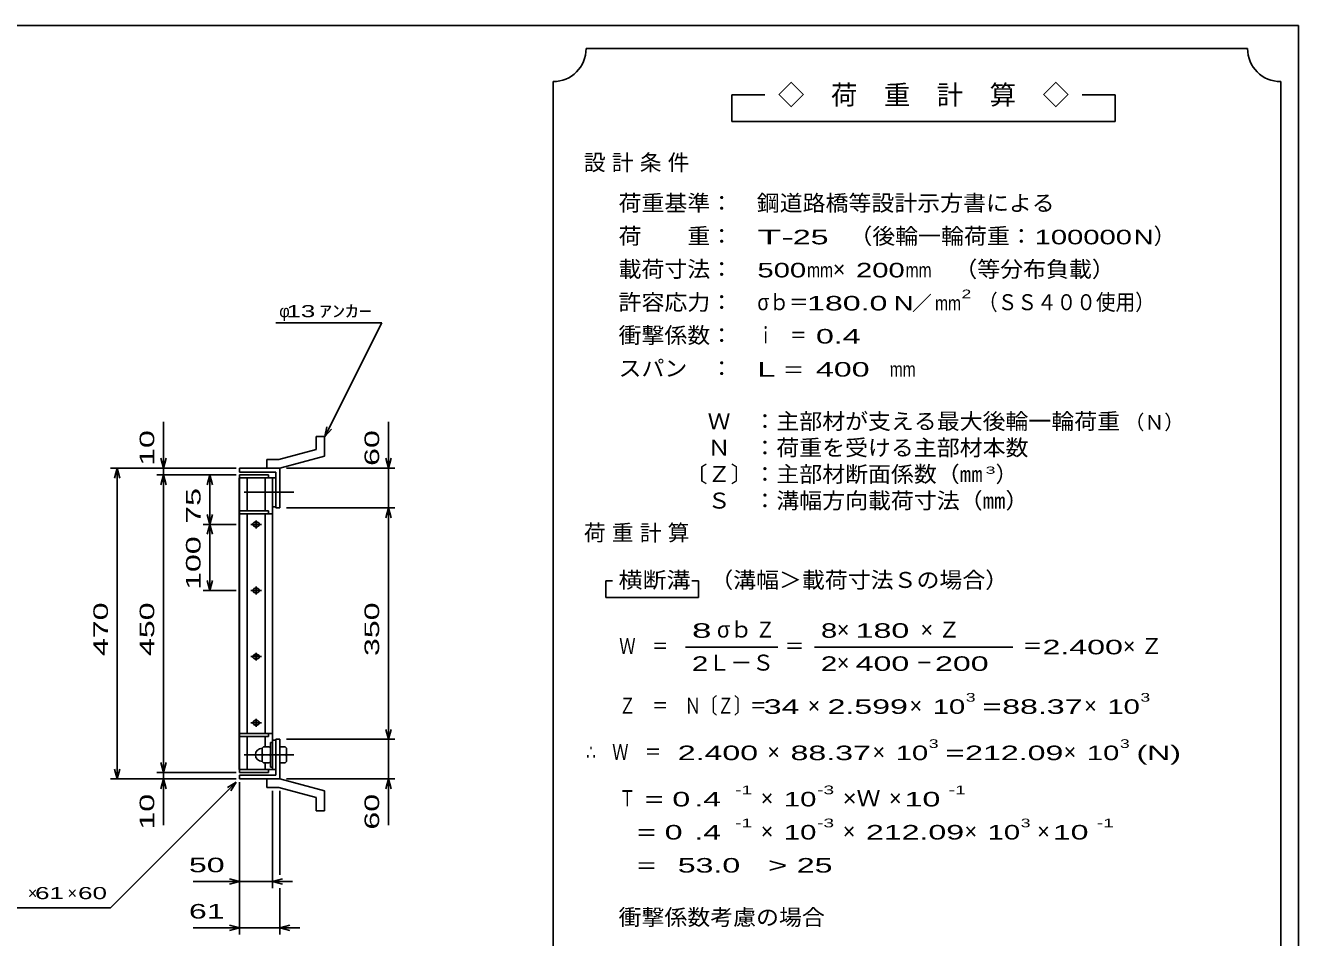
# Model space of a CAD drawing. Units: millimetres, scale not verified. Extents: x -1820 to 1731, y -1282 to 1054.
# Drawn here: x -194 to 1731, y -326 to 1054 of the extents above; entities that cross this region are included whole.
import ezdxf
from ezdxf.enums import TextEntityAlignment as Align

# ---------------------------------------------------------------- set-up
doc = ezdxf.new("R2010")
doc.units = ezdxf.units.MM
doc.header["$LTSCALE"] = 10
doc.linetypes.add('CHAIN', pattern=[18.5, 12, -1.5, 3.5, -1.5])
for name, color, linetype, lineweight in [('0_2', 150, 'Continuous', 25), ('16', 3, 'Continuous', 25), ('19', 6, 'Continuous', 25), ('22', 4, 'Continuous', 25), ('24', 2, 'Continuous', 25)]:
    doc.layers.add(name, color=color, linetype=linetype, lineweight=lineweight)
doc.styles.add('ベクトル', font='')
doc.styles.get('ベクトル').set_extended_font_data('ベクトル')

msp = doc.modelspace()

# ---------------------------------------------------------------- linework, layer by layer
at = {"layer": '0_2'}
for p, q in [((-1729, 1053.5), (1731, 1053.5)), ((1731, 1053.5), (1731, -1146.5))]:
    msp.add_line(p, q, dxfattribs=at)
at = {"layer": '16'}
for p, q in [((129.3, -71.5), (129.3, 369.5)), ((129.3, 369.5), (130, 369.5)), ((174, 374), (130, 374)), ((130, 374), (130, 369.5)), ((130, 369.5), (174, 369.5)), ((130, -71.5), (130, 369.5)), ((130, 369.5), (180, 369.5)), ((141.5, 319.5), (141.5, 369.5)), ((168.5, 319.5), (168.5, 369.5)), ((174, 369.5), (174, 374)), ((180, -71.5), (180, 369.5)), ((180, 369.5), (185, 369.5)), ((185, 325.5), (185, 369.5)), ((130, 319.5), (130, 315)), ((174, 319.5), (130, 319.5)), ((130, 315), (180, 315)), ((141.5, -17), (141.5, 315)), ((168.5, -17), (168.5, 315)), ((174, 315), (174, 319.5)), ((180, 325.5), (185, 325.5)), ((147, 299), (163, 299)), ((153, 302), (157, 302)), ((153, 296), (157, 296)), ((155, 293), (155, 305)), ((147, 199), (163, 199)), ((153, 202), (157, 202)), ((153, 196), (157, 196)), ((155, 193), (155, 205)), ((147, 99), (163, 99)), ((153, 102), (157, 102)), ((155, 93), (155, 105)), ((153, 96), (157, 96)), ((153, 2), (157, 2)), ((155, -7), (155, 5)), ((130, -21.5), (130, -17)), ((130, -17), (180, -17)), ((147, -1), (163, -1)), ((153, -4), (157, -4)), ((174, -21.5), (174, -17)), ((130, -21.5), (174, -21.5)), ((141.5, -71.5), (141.5, -21.5)), ((166, -37.5), (164, -39.5)), ((166, -37.5), (175, -37.5)), ((168.5, -36.5), (168.5, -21.5)), ((177, -39.5), (175, -37.5)), ((177, -68), (177, -31)), ((177, -31), (180, -31)), ((180, -27.5), (185, -27.5)), ((180, -68), (180, -31)), ((185, -71.5), (185, -27.5)), ((164, -59.5), (164, -39.5)), ((166, -49.5), (164, -47.5)), ((166, -49.5), (164, -51.5)), ((166, -49.5), (175, -49.5)), ((175, -49.5), (177, -47.5)), ((177, -51.5), (175, -49.5)), ((129.3, -71.5), (130, -71.5)), ((130, -71.5), (174, -71.5)), ((130, -76), (130, -71.5)), ((130, -71.5), (180, -71.5)), ((174, -76), (130, -76)), ((164, -59.5), (166, -61.5)), ((166, -61.5), (175, -61.5)), ((168.5, -71.5), (168.5, -62.5)), ((174, -71.5), (174, -76)), ((175, -61.5), (177, -59.5)), ((177, -68), (180, -68)), ((180, -71.5), (185, -71.5))]:
    msp.add_line(p, q, dxfattribs=at)
at = {"layer": '16', "linetype": 'CHAIN'}
for p, q in [((137, 347.5), (212, 347.5)), ((137, -49.5), (212, -49.5))]:
    msp.add_line(p, q, dxfattribs=at)
at = {"layer": '16'}
for centre, radius, start, end in [((153, 299), 3, 90, 270), ((155, 299), 4, 46.6, 133.4), ((155, 299), 4, 226.6, 313.4), ((157, 299), 3, 270, 90), ((153, 199), 3, 90, 270), ((155, 199), 4, 46.6, 133.4), ((155, 199), 4, 226.6, 313.4), ((157, 199), 3, 270, 90), ((153, 99), 3, 90, 270), ((155, 99), 4, 46.6, 133.4), ((157, 99), 3, 270, 90), ((155, 99), 4, 226.6, 313.4), ((153, -1), 3, 90, 270), ((155, -1), 4, 46.6, 133.4), ((157, -1), 3, 270, 90), ((155, -1), 4, 226.6, 313.4), ((164, -49.5), 10, 90, 270)]:
    msp.add_arc(centre, radius, start, end, dxfattribs=at)
at = {"layer": '19'}
for p, q in [((245.6, 432.1), (258.6, 432.1)), ((245.6, 412.1), (245.6, 432.1)), ((258.6, 402.1), (258.6, 432.1)), ((245.6, 412.1), (189.3, 397)), ((171, 397), (189.3, 397)), ((171, 384), (171, 397)), ((191, 384), (258.6, 402.1)), ((130, 378), (130, 384)), ((130, 384), (191, 384)), ((185, 378), (130, 378)), ((171, 384), (191, 384)), ((185, 324), (185, 378)), ((191, 384), (191, 324)), ((191, 324), (185, 324)), ((191, -26), (185, -26)), ((185, -26), (185, -80)), ((191, -86), (191, -26)), ((199, -37.5), (191, -37.5)), ((191, -37.5), (191, -61.5)), ((201, -39.5), (199, -37.5)), ((191, -49.5), (199, -49.5)), ((201, -47.5), (199, -49.5)), ((199, -49.5), (201, -51.5)), ((201, -59.5), (201, -39.5)), ((191, -61.5), (199, -61.5)), ((199, -61.5), (201, -59.5)), ((130, -80), (130, -86)), ((185, -80), (130, -80)), ((130, -86), (191, -86)), ((171, -86), (191, -86)), ((171, -99), (171, -86)), ((191, -86), (258.6, -104.1)), ((171, -99), (189.3, -99)), ((245.6, -114.1), (189.3, -99)), ((245.6, -134.1), (245.6, -114.1)), ((258.6, -134.1), (258.6, -104.1)), ((245.6, -134.1), (258.6, -134.1))]:
    msp.add_line(p, q, dxfattribs=at)
at = {"layer": '22'}
for p, q in [((185, 604), (345, 604)), ((259, 432), (345, 604)), ((15, 384), (15, 454)), ((259, 432), (262, 446.6)), ((259, 432), (269, 443)), ((355, 384), (355, 454)), ((15, 384), (11, 399)), ((19, 399), (15, 384)), ((355, 384), (351, 399)), ((355, 384), (359, 399)), ((-65, 384), (125, 384)), ((-59, 369), (-55, 384)), ((-51, 369), (-55, 384)), ((-55, -86), (-55, 384)), ((125, 384), (5, 384)), ((5, 374), (125, 374)), ((11, 359), (15, 374)), ((15, 384), (15, 374)), ((19, 359), (15, 374)), ((15, -76), (15, 374)), ((125, 374), (75, 374)), ((85, 374), (81, 359)), ((89, 359), (85, 374)), ((85, 374), (85, 299)), ((201, 384), (365, 384)), ((355, 324), (355, 384)), ((85, 299), (81, 314)), ((89, 314), (85, 299)), ((201, 324), (365, 324)), ((351, 309), (355, 324)), ((359, 309), (355, 324)), ((355, -26), (355, 324)), ((75, 299), (125, 299)), ((85, 299), (81, 284)), ((89, 284), (85, 299)), ((85, 299), (85, 199)), ((85, 199), (81, 214)), ((89, 214), (85, 199)), ((75, 199), (125, 199)), ((355, -26), (351, -11)), ((355, -26), (359, -11)), ((201, -26), (365, -26)), ((355, -86), (355, -26)), ((-55, -86), (-59, -71)), ((-55, -86), (-51, -71)), ((5, -76), (125, -76)), ((15, -76), (11, -61)), ((15, -76), (19, -61)), ((15, -86), (15, -76)), ((-65, -86), (125, -86)), ((-65, -281), (125, -91)), ((5, -86), (125, -86)), ((11, -101), (15, -86)), ((19, -101), (15, -86)), ((15, -156), (15, -86)), ((112, -99), (125, -91)), ((117, -104), (125, -91)), ((130, -251), (130, -91)), ((130, -321), (130, -91)), ((201, -86), (365, -86)), ((351, -101), (355, -86)), ((359, -101), (355, -86)), ((355, -156), (355, -86)), ((180, -251), (180, -104)), ((191, -231), (191, -104)), ((60, -241), (130, -241)), ((130, -241), (115, -237)), ((115, -245), (130, -241)), ((130, -241), (180, -241)), ((180, -241), (195, -237)), ((195, -245), (180, -241)), ((180, -241), (210, -241)), ((191, -321), (191, -251)), ((-265, -281), (-65, -281)), ((130, -311), (115, -307)), ((191, -311), (206, -307)), ((60, -311), (130, -311)), ((115, -315), (130, -311)), ((130, -311), (191, -311)), ((206, -315), (191, -311)), ((191, -311), (221, -311))]:
    msp.add_line(p, q, dxfattribs=at)
at = {"layer": '24', "color": 4}
for p, q in [((1654, 1018.5), (654, 1018.5)), ((604, 968.5), (604, -581.5)), ((1704, -581.5), (1704, 968.5)), ((924, 948.5), (874, 948.5)), ((874, 948.5), (874, 908.5)), ((1454, 948.5), (1404, 948.5)), ((1454, 908.5), (1454, 948.5)), ((874, 908.5), (1454, 908.5)), ((694, 213.5), (684, 213.5)), ((684, 213.5), (684, 188.5)), ((824, 213.5), (814, 213.5)), ((824, 188.5), (824, 213.5)), ((684, 188.5), (824, 188.5)), ((804, 113.5), (944, 113.5)), ((999, 113.5), (1299, 113.5))]:
    msp.add_line(p, q, dxfattribs=at)
for centre, start, end in [((604, 1018.5), 270, 0), ((1704, 1018.5), 180, 270)]:
    msp.add_arc(centre, 50, start, end, dxfattribs=at)

# ---------------------------------------------------------------- texts
at = {"layer": '22', "color": 2, "style": 'ベクトル'}
for s, p in [('φ', (190, 621.5)), ('×', (-190, -258.5)), ('×', (-130, -258.5))]:
    msp.add_text(s, height=18.3, dxfattribs=at).set_placement(p, align=Align.MIDDLE_LEFT)
for s, height, width, p in [(' 13 ', 18.33, 1.6, (190, 621.5)), ('ｱﾝｶｰ', 18.33, 1.6, (250, 621.5)), (' 50 ', 21.99, 1.65, (40, -216)), (' 61 ', 18.33, 1.6, (-190, -258.5)), (' 60 ', 18.33, 1.6, (-125, -258.5)), (' 61 ', 21.99, 1.65, (40, -286))]:
    msp.add_text(s, height=height, dxfattribs=dict(at, width=width)).set_placement(p, align=Align.MIDDLE_LEFT)
at = {"layer": '22', "color": 2, "style": 'ベクトル', "width": 1.65}
for s, p in [(' 10 ', (-10, 374)), (' 60 ', (330, 374)), (' 75 ', (60, 286.5)), (' 100 ', (60, 186.5)), (' 470 ', (-80, 86.5)), (' 450 ', (-10, 86.5)), (' 350 ', (330, 86.5)), (' 10 ', (-10, -176)), (' 60 ', (330, -176))]:
    msp.add_text(s, height=21.99, rotation=90, dxfattribs=at).set_placement(p, align=Align.MIDDLE_LEFT)
at = {"layer": '24', "style": 'ベクトル'}
for s, height, p in [('◇\u3000荷\u3000重\u3000計\u3000算\u3000◇', 29.33, (944, 948.5)), ('）', 24.2, (1512, 735)), ('×', 24.2, (1027, 685)), ('／', 22, (1146.5, 633.5)), ('（Ｎ）', 21.99, (1468, 453.5)), ('）', 24.2, (1273, 375)), ('σｂ', 24.19, (852, 140)), ('×', 24.2, (1033, 140)), ('Ｌ－Ｓ', 24.19, (839, 90)), ('×', 24.2, (1033, 90)), ('×', 24.2, (989, 25)), ('×', 24.2, (1143, 25)), ('×', 24.2, (1407, 25)), ('×', 24.2, (928, -45)), ('×', 24.2, (1087, -45)), ('×', 24.2, (1376, -45)), ('×', 24.2, (918, -115)), ('×', 24.2, (1112, -115)), ('×', 24.2, (918, -165)), ('×', 24.2, (1042, -165)), ('×', 24.2, (1226, -165)), ('×', 24.2, (1336, -165))]:
    msp.add_text(s, height=height, dxfattribs=at).set_placement(p, align=Align.MIDDLE_LEFT)
for s, height, width, p in [('荷重基準：\u3000', 24.19, 1.05, (703, 785)), ('鋼道路橋等設計示方書による', 24.19, 1.05, (912, 785)), ('荷\u3000\u3000重：\u3000', 24.19, 1.05, (703, 735)), ('（後輪一輪荷重：', 24.19, 1.05, (1052, 735)), ('T-', 21.99, 2, (913, 733.5)), (' 25 ', 21.99, 1.65, (953, 733.5)), ('100000', 21.99, 1.5, (1332, 733.5)), ('N', 22, 1.4, (1482, 733.5)), ('載荷寸法：\u3000', 24.19, 1.05, (703, 685)), ('500', 21.99, 1.5, (913, 683.5)), ('200', 21.99, 1.5, (1062, 683.5)), ('\u3000（等分布負載）', 24.19, 1.05, (1176, 685)), ('mm', 21.99, 0.8, (988, 683.5)), ('mm', 21.99, 0.8, (1137, 683.5)), ('許容応力：\u3000', 24.19, 1.05, (703, 635)), ('σｂ＝', 24.19, 0.9, (913, 635)), ('180.0', 21.99, 1.65, (988, 633.5)), ('N', 22, 1.4, (1119, 633.5)), ('mm', 21.99, 0.8, (1181.5, 633.5)), ('2', 13.2, 1.5, (1221.5, 647.5)), ('（ＳＳ４００使用）', 24.19, 0.9, (1246.5, 635)), ('衝撃係数：\u3000', 24.19, 1.05, (703, 585)), ('ｉ\u3000＝', 24.19, 0.75, (913, 585)), (' 0.4', 21.99, 1.65, (988, 583.5)), ('スパン\u3000：\u3000', 24.19, 1.05, (703, 535)), ('L =', 21.99, 1.65, (913, 533.5)), (' 400 ', 21.99, 1.65, (988, 533.5)), ('mm', 21.99, 0.8, (1113, 533.5)), ('\u3000Ｗ\u3000：主部材が支える最大後輪一輪荷重', 24.19, 1.05, (803, 455)), ('\u3000Ｎ\u3000：荷重を受ける主部材本数', 24.19, 1.05, (803, 415)), ('〔Ｚ〕：主部材断面係数（㎜', 24.19, 1.05, (803, 375)), ('3', 11, 1.8, (1258, 381)), ('\u3000Ｓ\u3000：溝幅方向載荷寸法（㎜）', 24.19, 1.05, (803, 335)), ('\u3000（溝幅＞載荷寸法Ｓの場合）', 24.19, 1.05, (807, 215)), ('横断溝', 24.19, 1.1, (703, 215)), ('8', 22, 1.8, (814, 138.5)), ('Ｚ', 24.2, 0.9, (910, 140)), ('8', 22, 1.5, (1009, 138.5)), (' 180 ', 21.99, 1.65, (1048, 138.5)), ('Ｗ\u3000＝', 24.19, 0.75, (704, 115)), ('＝', 24.2, 0.9, (954, 115)), ('＝', 24.2, 0.9, (1314, 115)), ('2.400', 21.99, 1.65, (1344, 113.5)), ('2', 22, 1.5, (814, 88.5)), ('2', 22, 1.5, (1009, 88.5)), (' 400 ', 21.99, 1.65, (1048, 88.5)), (' 200 ', 21.99, 1.65, (1168, 88.5)), ('－', 24.2, 0.75, (1153, 90)), ('Ｚ\u3000＝\u3000Ｎ〔Ｚ〕＝', 24.19, 0.75, (704, 25)), ('3', 13.2, 1.5, (1228, 37.5)), ('3', 13.2, 1.5, (1492, 37.5)), (' 34 ', 21.99, 1.65, (909, 23.5)), ('2.599', 21.99, 1.65, (1019, 23.5)), ('10', 21.99, 1.5, (1178, 23.5)), ('=', 22, 1.7, (1253, 23.5)), ('88.37', 21.99, 1.65, (1283, 23.5)), ('10', 21.99, 1.5, (1442, 23.5)), ('∴\u3000Ｗ\u3000＝', 24.19, 0.75, (654, -45)), (' 2.400', 21.99, 1.65, (779, -46.5)), ('88.37', 21.99, 1.65, (963, -46.5)), ('10', 21.99, 1.5, (1122, -46.5)), ('3', 13.2, 1.5, (1172, -32.5)), ('212.09', 21.99, 1.65, (1227, -46.5)), ('10', 21.99, 1.5, (1411, -46.5)), ('3', 13.2, 1.5, (1461, -32.5)), ('(N)', 21.99, 1.65, (1486, -46.5)), ('=', 22, 1.7, (1197, -46.5)), ('-1', 13.2, 1.65, (879, -102.5)), ('-3', 13.2, 1.65, (1003, -102.5)), ('-1', 13.2, 1.65, (1202, -102.5)), ('Ｔ', 24.2, 0.75, (704, -115)), (' = 0', 21.99, 1.65, (729, -116.5)), (' .4 ', 21.99, 1.65, (804, -116.5)), ('10', 21.99, 1.5, (953, -116.5)), ('×Ｗ', 24.19, 1.1, (1042, -115)), (' 10 ', 21.99, 1.65, (1122, -116.5)), ('-1', 13.2, 1.65, (879, -152.5)), ('-3', 13.2, 1.65, (1003, -152.5)), ('3', 13.2, 1.5, (1311, -152.5)), ('-1', 13.2, 1.65, (1426, -152.5)), ('  = 0', 21.99, 1.65, (704, -166.5)), (' .4 ', 21.99, 1.65, (804, -166.5)), ('10', 21.99, 1.5, (953, -166.5)), ('212.09', 21.99, 1.65, (1077, -166.5)), ('10', 21.99, 1.5, (1261, -166.5)), (' 10 ', 21.99, 1.65, (1346, -166.5)), (' 53.0', 21.99, 1.65, (779, -216.5)), ('>', 22, 1.7, (929, -216.5)), (' 25 ', 21.99, 1.65, (959, -216.5)), ('  =', 21.99, 1.65, (704, -216.5)), ('衝撃係数考慮の場合', 24.19, 1.05, (703, -295))]:
    msp.add_text(s, height=height, dxfattribs=dict(at, width=width)).set_placement(p, align=Align.MIDDLE_LEFT)
at = {"layer": '24', "char_height": 24.19, "attachment_point": 4, "style": 'ベクトル'}
for s, insert in [('\\T1.28;設計条件', (650.5, 845)), ('\\T1.28;荷重計算', (650.5, 285)), ('\\T1.42;×Ｚ', (1159.5, 140)), ('\\T1.42;×Ｚ', (1465.5, 115))]:
    msp.add_mtext(s, dxfattribs=dict(at, insert=insert))

doc.saveas('drawing.dxf')
